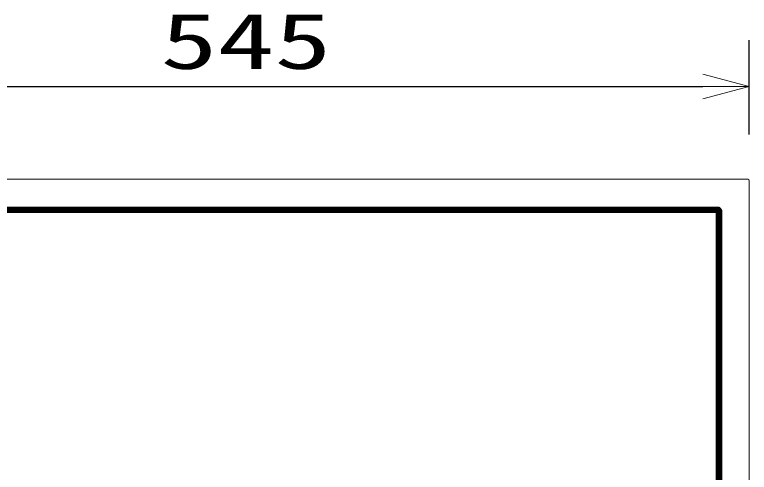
# Model space of a CAD drawing. Units: millimetres on the paper. Extents: x -400 to 400, y -280 to 280.
# Drawn here: x 156.94 to 188.6, y 188.25 to 207.98 of the extents above; entities that cross this region are included whole.
import ezdxf
from ezdxf.enums import TextEntityAlignment as Align

# ---------------------------------------------------------------- set-up
doc = ezdxf.new("R2010")
doc.units = ezdxf.units.MM
doc.layers.add('0-6_moji1', color=1, linetype='Continuous', lineweight=80)
doc.layers.add('0-7_waku', color=3, linetype='Continuous', lineweight=30)
doc.styles.add('ＭＳ ゴシック', font='')
doc.styles.get('ＭＳ ゴシック').set_extended_font_data('MS Gothic')

# ---------------------------------------------------------------- blocks, each defined once
blk = doc.blocks.new('_OPEN30')
at = {"layer": '0-7_waku', "color": 7, "lineweight": 20}
blk.add_line((0, 0), (-1, 0), dxfattribs=at)
blk.add_lwpolyline([(-1, 0.2679), (0, 0), (-1, -0.2679)], dxfattribs=at)
blk = doc.blocks.new('FDF2307W-正面')
at = {"layer": '0-6_moji1', "color": 7, "lineweight": 20}
for p, q in [((27.17, 37.94), (-27.17, 37.94)), ((27.25, 3.444), (27.25, 37.86)), ((25.459, 36.161), (-25.459, 36.161)), ((25.459, 7.519), (25.459, 36.161))]:
    blk.add_line(p, q, dxfattribs=at)
at = {"layer": '0-6_moji1'}
for p, q in [((-25.527, 36.376), (25.527, 36.376)), ((25.51, 36.28), (-25.51, 36.28)), ((25.59, 7.48), (25.59, 36.2))]:
    blk.add_line(p, q, dxfattribs=at)
for points in [[(25.59, 36.2), (25.59, 36.205), (25.589, 36.211), (25.588, 36.216), (25.587, 36.221), (25.586, 36.226), (25.584, 36.231), (25.582, 36.235), (25.579, 36.24), (25.577, 36.245), (25.573, 36.249), (25.57, 36.253), (25.567, 36.257), (25.563, 36.26), (25.559, 36.263), (25.555, 36.267), (25.55, 36.269), (25.545, 36.272), (25.541, 36.274), (25.536, 36.276), (25.531, 36.277), (25.526, 36.278), (25.521, 36.279), (25.515, 36.28), (25.51, 36.28)], [(25.527, 36.376), (25.536, 36.376), (25.545, 36.375), (25.553, 36.374), (25.562, 36.372), (25.57, 36.37), (25.578, 36.368), (25.586, 36.365), (25.594, 36.361), (25.602, 36.357), (25.609, 36.353), (25.617, 36.349), (25.624, 36.344), (25.63, 36.338), (25.637, 36.333), (25.643, 36.327), (25.648, 36.32), (25.654, 36.314), (25.659, 36.307), (25.663, 36.299), (25.667, 36.292), (25.671, 36.284), (25.675, 36.276), (25.678, 36.268), (25.68, 36.26), (25.682, 36.252), (25.684, 36.243), (25.685, 36.235), (25.686, 36.226), (25.686, 36.217)], [(25.686, 36.217), (25.686, 7.463)]]:
    blk.add_lwpolyline(points, dxfattribs=at)
at = {"layer": '0-6_moji1', "color": 7, "lineweight": 20}
blk.add_arc((27.17, 37.86), 0.08, 0, 90, dxfattribs=at)

msp = doc.modelspace()

# ---------------------------------------------------------------- linework, layer by layer
at = {"layer": '0-7_waku'}
for p, q in [((188.6, 202.817), (188.6, 206.881)), ((147, 204.881), (186.6, 204.881))]:
    msp.add_line(p, q, dxfattribs=at)

# ---------------------------------------------------------------- block references
at = {"layer": '0-6_moji1', "xscale": 0.8, "yscale": 0.8}
msp.add_blockref('FDF2307W-正面', (166.8, 170.529), dxfattribs=at)
at = {"layer": '0-7_waku', "xscale": 2, "yscale": 2}
msp.add_blockref('_OPEN30', (188.6, 204.881), dxfattribs=at)

# ---------------------------------------------------------------- texts
at = {"layer": '0-7_waku', "style": 'ＭＳ ゴシック', "width": 1.5}
msp.add_text('545', height=2.405, dxfattribs=at).set_placement((163.229, 204.919), align=Align.BOTTOM_LEFT)

doc.saveas('drawing.dxf')
